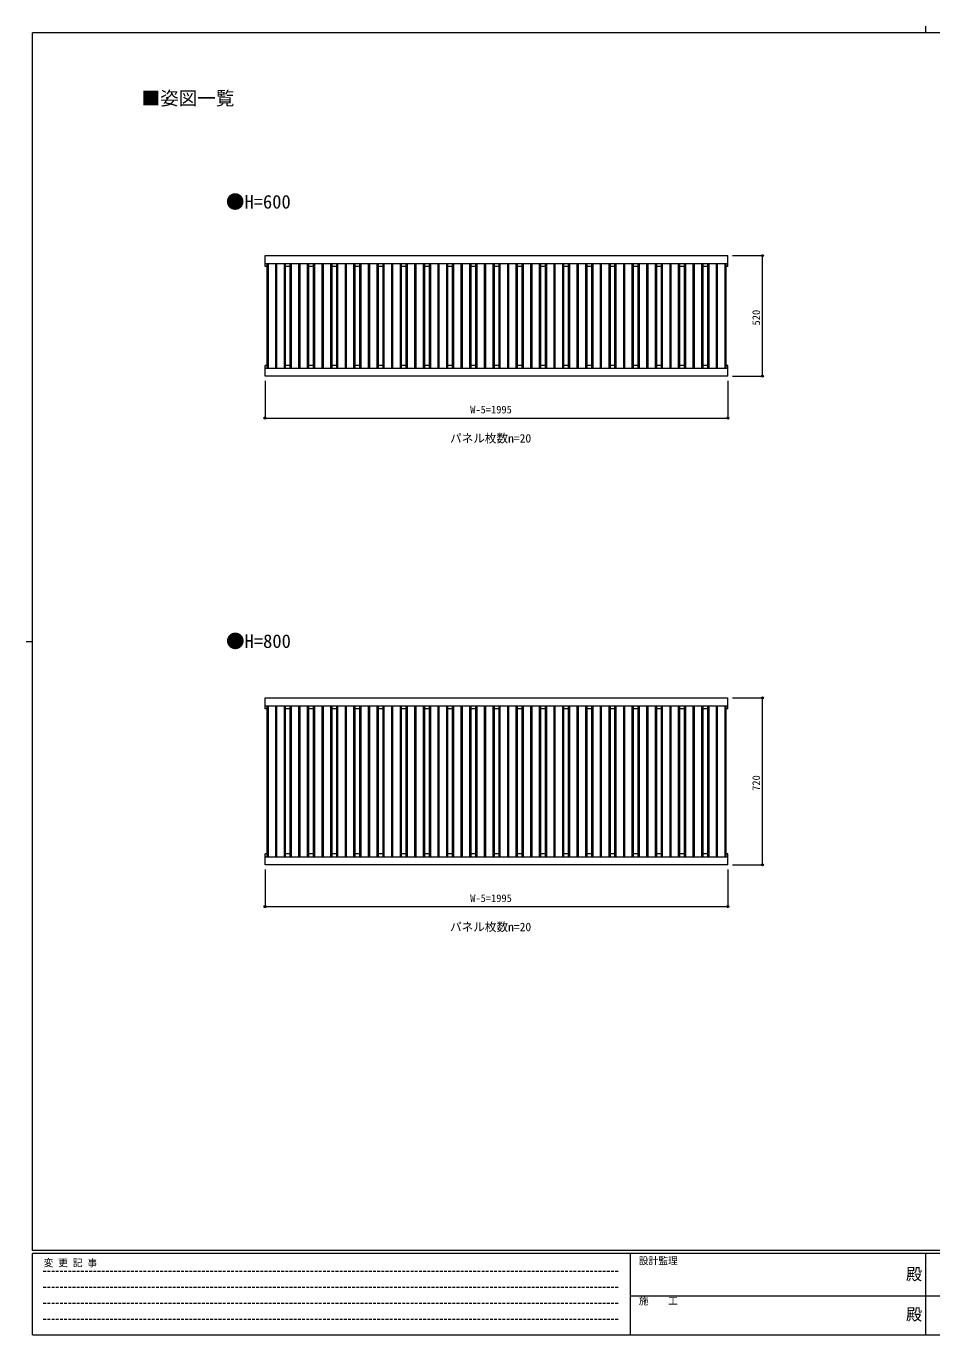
# Model space of a CAD drawing. Units: millimetres, scale not verified. Extents: x -3967 to 3967, y -2821 to 2821.
# Drawn here: x -3967 to -62, y -2821 to 2821 of the extents above; entities that cross this region are included whole.
import ezdxf
from ezdxf.enums import TextEntityAlignment as Align

# ---------------------------------------------------------------- set-up
doc = ezdxf.new("R2010")
doc.units = ezdxf.units.MM
doc.header["$LTSCALE"] = 10
doc.linetypes.add('DASHED1', pattern=[1.8, 1.2, -0.6])
doc.layers.add('0-0_0', color=3, linetype='Continuous')
for name, color, linetype, lineweight in [('0-1_USER1', 4, 'Continuous', 9), ('0-2_YKK_ZWAK', 6, 'Continuous', 9), ('0-3_YKK_11', 7, 'Continuous', 9)]:
    doc.layers.add(name, color=color, linetype=linetype, lineweight=lineweight)
doc.styles.add('ＭＳ ゴシック', font='')
doc.styles.get('ＭＳ ゴシック').set_extended_font_data('MS Gothic')

msp = doc.modelspace()

# ---------------------------------------------------------------- linework, layer by layer
at = {"layer": '0-1_USER1'}
for p, q in [((-2937.23, 1831.6), (-942.23, 1831.6)), ((-2937.23, 1784.6), (-2937.23, 1831.6)), ((-942.23, 1784.6), (-942.23, 1831.6)), ((-2937.23, 1797.6), (-942.23, 1797.6)), ((-2929.73, 1784.6), (-2937.23, 1784.6)), ((-2929.73, 1797.6), (-2929.73, 1345.6)), ((-2924.23, 1797.6), (-2924.23, 1345.6)), ((-2892.23, 1797.6), (-2892.23, 1345.6)), ((-2887.23, 1797.6), (-2887.23, 1345.6)), ((-2855.23, 1797.6), (-2855.23, 1345.6)), ((-2849.73, 1797.6), (-2849.73, 1345.6)), ((-2829.73, 1784.6), (-2849.73, 1784.6)), ((-2829.73, 1797.6), (-2829.73, 1345.6)), ((-2824.23, 1797.6), (-2824.23, 1345.6)), ((-2792.23, 1797.6), (-2792.23, 1345.6)), ((-2787.23, 1797.6), (-2787.23, 1345.6)), ((-2755.23, 1797.6), (-2755.23, 1345.6)), ((-2749.73, 1797.6), (-2749.73, 1345.6)), ((-2729.73, 1784.6), (-2749.73, 1784.6)), ((-2729.73, 1797.6), (-2729.73, 1345.6)), ((-2724.23, 1797.6), (-2724.23, 1345.6)), ((-2692.23, 1797.6), (-2692.23, 1345.6)), ((-2687.23, 1797.6), (-2687.23, 1345.6)), ((-2655.23, 1797.6), (-2655.23, 1345.6)), ((-2649.73, 1797.6), (-2649.73, 1345.6)), ((-2629.73, 1784.6), (-2649.73, 1784.6)), ((-2629.73, 1797.6), (-2629.73, 1345.6)), ((-2624.23, 1797.6), (-2624.23, 1345.6)), ((-2592.23, 1797.6), (-2592.23, 1345.6)), ((-2587.23, 1797.6), (-2587.23, 1345.6)), ((-2555.23, 1797.6), (-2555.23, 1345.6)), ((-2549.73, 1797.6), (-2549.73, 1345.6)), ((-2529.73, 1784.6), (-2549.73, 1784.6)), ((-2529.73, 1797.6), (-2529.73, 1345.6)), ((-2524.23, 1797.6), (-2524.23, 1345.6)), ((-2492.23, 1797.6), (-2492.23, 1345.6)), ((-2487.23, 1797.6), (-2487.23, 1345.6)), ((-2455.23, 1797.6), (-2455.23, 1345.6)), ((-2449.73, 1797.6), (-2449.73, 1345.6)), ((-2429.73, 1784.6), (-2449.73, 1784.6)), ((-2429.73, 1797.6), (-2429.73, 1345.6)), ((-2424.23, 1797.6), (-2424.23, 1345.6)), ((-2392.23, 1797.6), (-2392.23, 1345.6)), ((-2387.23, 1797.6), (-2387.23, 1345.6)), ((-2355.23, 1797.6), (-2355.23, 1345.6)), ((-2349.73, 1797.6), (-2349.73, 1345.6)), ((-2329.73, 1784.6), (-2349.73, 1784.6)), ((-2329.73, 1797.6), (-2329.73, 1345.6)), ((-2324.23, 1797.6), (-2324.23, 1345.6)), ((-2292.23, 1797.6), (-2292.23, 1345.6)), ((-2287.23, 1797.6), (-2287.23, 1345.6)), ((-2255.23, 1797.6), (-2255.23, 1345.6)), ((-2249.73, 1797.6), (-2249.73, 1345.6)), ((-2229.73, 1784.6), (-2249.73, 1784.6)), ((-2229.73, 1797.6), (-2229.73, 1345.6)), ((-2224.23, 1797.6), (-2224.23, 1345.6)), ((-2192.23, 1797.6), (-2192.23, 1345.6)), ((-2187.23, 1797.6), (-2187.23, 1345.6)), ((-2155.23, 1797.6), (-2155.23, 1345.6)), ((-2149.73, 1797.6), (-2149.73, 1345.6)), ((-2129.73, 1784.6), (-2149.73, 1784.6)), ((-2129.73, 1797.6), (-2129.73, 1345.6)), ((-2124.23, 1797.6), (-2124.23, 1345.6)), ((-2092.23, 1797.6), (-2092.23, 1345.6)), ((-2087.23, 1797.6), (-2087.23, 1345.6)), ((-2055.23, 1797.6), (-2055.23, 1345.6)), ((-2049.73, 1797.6), (-2049.73, 1345.6)), ((-2029.73, 1784.6), (-2049.73, 1784.6)), ((-2029.73, 1797.6), (-2029.73, 1345.6)), ((-2024.23, 1797.6), (-2024.23, 1345.6)), ((-1992.23, 1797.6), (-1992.23, 1345.6)), ((-1987.23, 1797.6), (-1987.23, 1345.6)), ((-1955.23, 1797.6), (-1955.23, 1345.6)), ((-1949.73, 1797.6), (-1949.73, 1345.6)), ((-1929.73, 1784.6), (-1949.73, 1784.6)), ((-1929.73, 1797.6), (-1929.73, 1345.6)), ((-1924.23, 1797.6), (-1924.23, 1345.6)), ((-1892.23, 1797.6), (-1892.23, 1345.6)), ((-1887.23, 1797.6), (-1887.23, 1345.6)), ((-1855.23, 1797.6), (-1855.23, 1345.6)), ((-1849.73, 1797.6), (-1849.73, 1345.6)), ((-1829.73, 1784.6), (-1849.73, 1784.6)), ((-1829.73, 1797.6), (-1829.73, 1345.6)), ((-1824.23, 1797.6), (-1824.23, 1345.6)), ((-1792.23, 1797.6), (-1792.23, 1345.6)), ((-1787.23, 1797.6), (-1787.23, 1345.6)), ((-1755.23, 1797.6), (-1755.23, 1345.6)), ((-1749.73, 1797.6), (-1749.73, 1345.6)), ((-1729.73, 1784.6), (-1749.73, 1784.6)), ((-1729.73, 1797.6), (-1729.73, 1345.6)), ((-1724.23, 1797.6), (-1724.23, 1345.6)), ((-1692.23, 1797.6), (-1692.23, 1345.6)), ((-1687.23, 1797.6), (-1687.23, 1345.6)), ((-1655.23, 1797.6), (-1655.23, 1345.6)), ((-1649.73, 1797.6), (-1649.73, 1345.6)), ((-1629.73, 1784.6), (-1649.73, 1784.6)), ((-1629.73, 1797.6), (-1629.73, 1345.6)), ((-1624.23, 1797.6), (-1624.23, 1345.6)), ((-1592.23, 1797.6), (-1592.23, 1345.6)), ((-1587.23, 1797.6), (-1587.23, 1345.6)), ((-1555.23, 1797.6), (-1555.23, 1345.6)), ((-1549.73, 1797.6), (-1549.73, 1345.6)), ((-1529.73, 1784.6), (-1549.73, 1784.6)), ((-1529.73, 1797.6), (-1529.73, 1345.6)), ((-1524.23, 1797.6), (-1524.23, 1345.6)), ((-1492.23, 1797.6), (-1492.23, 1345.6)), ((-1487.23, 1797.6), (-1487.23, 1345.6)), ((-1455.23, 1797.6), (-1455.23, 1345.6)), ((-1449.73, 1797.6), (-1449.73, 1345.6)), ((-1429.73, 1784.6), (-1449.73, 1784.6)), ((-1429.73, 1797.6), (-1429.73, 1345.6)), ((-1424.23, 1797.6), (-1424.23, 1345.6)), ((-1392.23, 1797.6), (-1392.23, 1345.6)), ((-1387.23, 1797.6), (-1387.23, 1345.6)), ((-1355.23, 1797.6), (-1355.23, 1345.6)), ((-1349.73, 1797.6), (-1349.73, 1345.6)), ((-1329.73, 1784.6), (-1349.73, 1784.6)), ((-1329.73, 1797.6), (-1329.73, 1345.6)), ((-1324.23, 1797.6), (-1324.23, 1345.6)), ((-1292.23, 1797.6), (-1292.23, 1345.6)), ((-1287.23, 1797.6), (-1287.23, 1345.6)), ((-1255.23, 1797.6), (-1255.23, 1345.6)), ((-1249.73, 1797.6), (-1249.73, 1345.6)), ((-1229.73, 1784.6), (-1249.73, 1784.6)), ((-1229.73, 1797.6), (-1229.73, 1345.6)), ((-1224.23, 1797.6), (-1224.23, 1345.6)), ((-1192.23, 1797.6), (-1192.23, 1345.6)), ((-1187.23, 1797.6), (-1187.23, 1345.6)), ((-1155.23, 1797.6), (-1155.23, 1345.6)), ((-1149.73, 1797.6), (-1149.73, 1345.6)), ((-1129.73, 1784.6), (-1149.73, 1784.6)), ((-1129.73, 1797.6), (-1129.73, 1345.6)), ((-1124.23, 1797.6), (-1124.23, 1345.6)), ((-1092.23, 1797.6), (-1092.23, 1345.6)), ((-1087.23, 1797.6), (-1087.23, 1345.6)), ((-1055.23, 1797.6), (-1055.23, 1345.6)), ((-1049.73, 1797.6), (-1049.73, 1345.6)), ((-1029.73, 1784.6), (-1049.73, 1784.6)), ((-1029.73, 1797.6), (-1029.73, 1345.6)), ((-1024.23, 1797.6), (-1024.23, 1345.6)), ((-992.23, 1797.6), (-992.23, 1345.6)), ((-987.23, 1797.6), (-987.23, 1345.6)), ((-955.23, 1797.6), (-955.23, 1345.6)), ((-949.73, 1797.6), (-949.73, 1345.6)), ((-942.23, 1784.6), (-949.73, 1784.6)), ((-2937.23, 1311.6), (-2937.23, 1358.6)), ((-2929.73, 1358.6), (-2937.23, 1358.6)), ((-2829.73, 1358.6), (-2849.73, 1358.6)), ((-2729.73, 1358.6), (-2749.73, 1358.6)), ((-2629.73, 1358.6), (-2649.73, 1358.6)), ((-2529.73, 1358.6), (-2549.73, 1358.6)), ((-2429.73, 1358.6), (-2449.73, 1358.6)), ((-2329.73, 1358.6), (-2349.73, 1358.6)), ((-2229.73, 1358.6), (-2249.73, 1358.6)), ((-2129.73, 1358.6), (-2149.73, 1358.6)), ((-2029.73, 1358.6), (-2049.73, 1358.6)), ((-1929.73, 1358.6), (-1949.73, 1358.6)), ((-1829.73, 1358.6), (-1849.73, 1358.6)), ((-1729.73, 1358.6), (-1749.73, 1358.6)), ((-1629.73, 1358.6), (-1649.73, 1358.6)), ((-1529.73, 1358.6), (-1549.73, 1358.6)), ((-1429.73, 1358.6), (-1449.73, 1358.6)), ((-1329.73, 1358.6), (-1349.73, 1358.6)), ((-1229.73, 1358.6), (-1249.73, 1358.6)), ((-1129.73, 1358.6), (-1149.73, 1358.6)), ((-1029.73, 1358.6), (-1049.73, 1358.6)), ((-942.23, 1358.6), (-949.73, 1358.6)), ((-942.23, 1311.6), (-942.23, 1358.6)), ((-942.23, 1345.6), (-2937.23, 1345.6)), ((-942.23, 1311.6), (-2937.23, 1311.6)), ((-2937.23, -74.96), (-942.23, -74.96)), ((-2937.23, -121.96), (-2937.23, -74.96)), ((-2937.23, -108.96), (-942.23, -108.96)), ((-2929.73, -108.96), (-2929.73, -760.96)), ((-2924.23, -108.96), (-2924.23, -760.96)), ((-2892.23, -108.96), (-2892.23, -760.96)), ((-2887.23, -108.96), (-2887.23, -760.96)), ((-2855.23, -108.96), (-2855.23, -760.96)), ((-2849.73, -108.96), (-2849.73, -760.96)), ((-2829.73, -108.96), (-2829.73, -760.96)), ((-2824.23, -108.96), (-2824.23, -760.96)), ((-2792.23, -108.96), (-2792.23, -760.96)), ((-2787.23, -108.96), (-2787.23, -760.96)), ((-2755.23, -108.96), (-2755.23, -760.96)), ((-2749.73, -108.96), (-2749.73, -760.96)), ((-2729.73, -108.96), (-2729.73, -760.96)), ((-2724.23, -108.96), (-2724.23, -760.96)), ((-2692.23, -108.96), (-2692.23, -760.96)), ((-2687.23, -108.96), (-2687.23, -760.96)), ((-2655.23, -108.96), (-2655.23, -760.96)), ((-2649.73, -108.96), (-2649.73, -760.96)), ((-2629.73, -108.96), (-2629.73, -760.96)), ((-2624.23, -108.96), (-2624.23, -760.96)), ((-2592.23, -108.96), (-2592.23, -760.96)), ((-2587.23, -108.96), (-2587.23, -760.96)), ((-2555.23, -108.96), (-2555.23, -760.96)), ((-2549.73, -108.96), (-2549.73, -760.96)), ((-2529.73, -108.96), (-2529.73, -760.96)), ((-2524.23, -108.96), (-2524.23, -760.96)), ((-2492.23, -108.96), (-2492.23, -760.96)), ((-2487.23, -108.96), (-2487.23, -760.96)), ((-2455.23, -108.96), (-2455.23, -760.96)), ((-2449.73, -108.96), (-2449.73, -760.96)), ((-2429.73, -108.96), (-2429.73, -760.96)), ((-2424.23, -108.96), (-2424.23, -760.96)), ((-2392.23, -108.96), (-2392.23, -760.96)), ((-2387.23, -108.96), (-2387.23, -760.96)), ((-2355.23, -108.96), (-2355.23, -760.96)), ((-2349.73, -108.96), (-2349.73, -760.96)), ((-2329.73, -108.96), (-2329.73, -760.96)), ((-2324.23, -108.96), (-2324.23, -760.96)), ((-2292.23, -108.96), (-2292.23, -760.96)), ((-2287.23, -108.96), (-2287.23, -760.96)), ((-2255.23, -108.96), (-2255.23, -760.96)), ((-2249.73, -108.96), (-2249.73, -760.96)), ((-2229.73, -108.96), (-2229.73, -760.96)), ((-2224.23, -108.96), (-2224.23, -760.96)), ((-2192.23, -108.96), (-2192.23, -760.96)), ((-2187.23, -108.96), (-2187.23, -760.96)), ((-2155.23, -108.96), (-2155.23, -760.96)), ((-2149.73, -108.96), (-2149.73, -760.96)), ((-2129.73, -108.96), (-2129.73, -760.96)), ((-2124.23, -108.96), (-2124.23, -760.96)), ((-2092.23, -108.96), (-2092.23, -760.96)), ((-2087.23, -108.96), (-2087.23, -760.96)), ((-2055.23, -108.96), (-2055.23, -760.96)), ((-2049.73, -108.96), (-2049.73, -760.96)), ((-2029.73, -108.96), (-2029.73, -760.96)), ((-2024.23, -108.96), (-2024.23, -760.96)), ((-1992.23, -108.96), (-1992.23, -760.96)), ((-1987.23, -108.96), (-1987.23, -760.96)), ((-1955.23, -108.96), (-1955.23, -760.96)), ((-1949.73, -108.96), (-1949.73, -760.96)), ((-1929.73, -108.96), (-1929.73, -760.96)), ((-1924.23, -108.96), (-1924.23, -760.96)), ((-1892.23, -108.96), (-1892.23, -760.96)), ((-1887.23, -108.96), (-1887.23, -760.96)), ((-1855.23, -108.96), (-1855.23, -760.96)), ((-1849.73, -108.96), (-1849.73, -760.96)), ((-1829.73, -108.96), (-1829.73, -760.96)), ((-1824.23, -108.96), (-1824.23, -760.96)), ((-1792.23, -108.96), (-1792.23, -760.96)), ((-1787.23, -108.96), (-1787.23, -760.96)), ((-1755.23, -108.96), (-1755.23, -760.96)), ((-1749.73, -108.96), (-1749.73, -760.96)), ((-1729.73, -108.96), (-1729.73, -760.96)), ((-1724.23, -108.96), (-1724.23, -760.96)), ((-1692.23, -108.96), (-1692.23, -760.96)), ((-1687.23, -108.96), (-1687.23, -760.96)), ((-1655.23, -108.96), (-1655.23, -760.96)), ((-1649.73, -108.96), (-1649.73, -760.96)), ((-1629.73, -108.96), (-1629.73, -760.96)), ((-1624.23, -108.96), (-1624.23, -760.96)), ((-1592.23, -108.96), (-1592.23, -760.96)), ((-1587.23, -108.96), (-1587.23, -760.96)), ((-1555.23, -108.96), (-1555.23, -760.96)), ((-1549.73, -108.96), (-1549.73, -760.96)), ((-1529.73, -108.96), (-1529.73, -760.96)), ((-1524.23, -108.96), (-1524.23, -760.96)), ((-1492.23, -108.96), (-1492.23, -760.96)), ((-1487.23, -108.96), (-1487.23, -760.96)), ((-1455.23, -108.96), (-1455.23, -760.96)), ((-1449.73, -108.96), (-1449.73, -760.96)), ((-1429.73, -108.96), (-1429.73, -760.96)), ((-1424.23, -108.96), (-1424.23, -760.96)), ((-1392.23, -108.96), (-1392.23, -760.96)), ((-1387.23, -108.96), (-1387.23, -760.96)), ((-1355.23, -108.96), (-1355.23, -760.96)), ((-1349.73, -108.96), (-1349.73, -760.96)), ((-1329.73, -108.96), (-1329.73, -760.96)), ((-1324.23, -108.96), (-1324.23, -760.96)), ((-1292.23, -108.96), (-1292.23, -760.96)), ((-1287.23, -108.96), (-1287.23, -760.96)), ((-1255.23, -108.96), (-1255.23, -760.96)), ((-1249.73, -108.96), (-1249.73, -760.96)), ((-1229.73, -108.96), (-1229.73, -760.96)), ((-1224.23, -108.96), (-1224.23, -760.96)), ((-1192.23, -108.96), (-1192.23, -760.96)), ((-1187.23, -108.96), (-1187.23, -760.96)), ((-1155.23, -108.96), (-1155.23, -760.96)), ((-1149.73, -108.96), (-1149.73, -760.96)), ((-1129.73, -108.96), (-1129.73, -760.96)), ((-1124.23, -108.96), (-1124.23, -760.96)), ((-1092.23, -108.96), (-1092.23, -760.96)), ((-1087.23, -108.96), (-1087.23, -760.96)), ((-1055.23, -108.96), (-1055.23, -760.96)), ((-1049.73, -108.96), (-1049.73, -760.96)), ((-1029.73, -108.96), (-1029.73, -760.96)), ((-1024.23, -108.96), (-1024.23, -760.96)), ((-992.23, -108.96), (-992.23, -760.96)), ((-987.23, -108.96), (-987.23, -760.96)), ((-955.23, -108.96), (-955.23, -760.96)), ((-949.73, -108.96), (-949.73, -760.96)), ((-942.23, -121.96), (-942.23, -74.96)), ((-2929.73, -121.96), (-2937.23, -121.96)), ((-2829.73, -121.96), (-2849.73, -121.96)), ((-2729.73, -121.96), (-2749.73, -121.96)), ((-2629.73, -121.96), (-2649.73, -121.96)), ((-2529.73, -121.96), (-2549.73, -121.96)), ((-2429.73, -121.96), (-2449.73, -121.96)), ((-2329.73, -121.96), (-2349.73, -121.96)), ((-2229.73, -121.96), (-2249.73, -121.96)), ((-2129.73, -121.96), (-2149.73, -121.96)), ((-2029.73, -121.96), (-2049.73, -121.96)), ((-1929.73, -121.96), (-1949.73, -121.96)), ((-1829.73, -121.96), (-1849.73, -121.96)), ((-1729.73, -121.96), (-1749.73, -121.96)), ((-1629.73, -121.96), (-1649.73, -121.96)), ((-1529.73, -121.96), (-1549.73, -121.96)), ((-1429.73, -121.96), (-1449.73, -121.96)), ((-1329.73, -121.96), (-1349.73, -121.96)), ((-1229.73, -121.96), (-1249.73, -121.96)), ((-1129.73, -121.96), (-1149.73, -121.96)), ((-1029.73, -121.96), (-1049.73, -121.96)), ((-942.23, -121.96), (-949.73, -121.96)), ((-2937.23, -794.96), (-2937.23, -747.96)), ((-2929.73, -747.96), (-2937.23, -747.96)), ((-942.23, -760.96), (-2937.23, -760.96)), ((-2829.73, -747.96), (-2849.73, -747.96)), ((-2729.73, -747.96), (-2749.73, -747.96)), ((-2629.73, -747.96), (-2649.73, -747.96)), ((-2529.73, -747.96), (-2549.73, -747.96)), ((-2429.73, -747.96), (-2449.73, -747.96)), ((-2329.73, -747.96), (-2349.73, -747.96)), ((-2229.73, -747.96), (-2249.73, -747.96)), ((-2129.73, -747.96), (-2149.73, -747.96)), ((-2029.73, -747.96), (-2049.73, -747.96)), ((-1929.73, -747.96), (-1949.73, -747.96)), ((-1829.73, -747.96), (-1849.73, -747.96)), ((-1729.73, -747.96), (-1749.73, -747.96)), ((-1629.73, -747.96), (-1649.73, -747.96)), ((-1529.73, -747.96), (-1549.73, -747.96)), ((-1429.73, -747.96), (-1449.73, -747.96)), ((-1329.73, -747.96), (-1349.73, -747.96)), ((-1229.73, -747.96), (-1249.73, -747.96)), ((-1129.73, -747.96), (-1149.73, -747.96)), ((-1029.73, -747.96), (-1049.73, -747.96)), ((-942.23, -747.96), (-949.73, -747.96)), ((-942.23, -794.96), (-942.23, -747.96)), ((-942.23, -794.96), (-2937.23, -794.96))]:
    msp.add_line(p, q, dxfattribs=at)
at = {"layer": '0-2_YKK_ZWAK'}
for p, q in [((-922.23, 1831.6), (-791.23, 1831.6)), ((-792.23, 1311.6), (-792.23, 1831.6)), ((-922.23, 1311.6), (-791.23, 1311.6)), ((-2937.23, 1291.6), (-2937.23, 1130.6)), ((-942.23, 1291.6), (-942.23, 1130.6)), ((-2937.23, 1131.6), (-942.23, 1131.6)), ((-922.23, -74.96), (-791.23, -74.96)), ((-792.23, -794.96), (-792.23, -74.96)), ((-2937.23, -814.96), (-2937.23, -975.96)), ((-942.23, -814.96), (-942.23, -975.96)), ((-922.23, -794.96), (-791.23, -794.96)), ((-2937.23, -974.96), (-942.23, -974.96))]:
    msp.add_line(p, q, dxfattribs=at)
for centre in [(-792.23, 1831.6), (-792.23, 1311.6), (-2937.23, 1131.6), (-942.23, 1131.6), (-792.23, -74.96), (-792.23, -794.96), (-2937.23, -974.96), (-942.23, -974.96)]:
    msp.add_circle(centre, 4.25, dxfattribs=at)
at = {"layer": '0-3_YKK_11'}
for p, q in [((-88.94, 2821), (-88.94, 2793)), ((3760.92, 2793), (-3939.08, 2793)), ((-3939.08, -2457), (-3939.08, 2793)), ((-3967.08, 168), (-3939.08, 168)), ((3760.92, -2457), (-3939.08, -2457)), ((3382.92, -2471), (-3939.08, -2471)), ((-3939.08, -2821), (-3939.08, -2471)), ((-1363.08, -2471), (-1363.08, -2821)), ((-89.08, -2471), (-89.08, -2821)), ((-1363.08, -2652.99), (-75.08, -2652.99)), ((-75.08, -2652.99), (1212.92, -2652.99)), ((-3939.08, -2821), (3382.92, -2821))]:
    msp.add_line(p, q, dxfattribs=at)
at = {"layer": '0-3_YKK_11', "linetype": 'DASHED1'}
for p, q in [((-3893.1, -2546.12), (-1411.17, -2546.12)), ((-3893.1, -2615.41), (-1411.17, -2615.41)), ((-3893.1, -2684.7), (-1411.17, -2684.7)), ((-3893.1, -2753.98), (-1411.17, -2753.98))]:
    msp.add_line(p, q, dxfattribs=at)

# ---------------------------------------------------------------- texts
at = {"layer": '0-0_0', "style": 'ＭＳ ゴシック'}
for s, height, p in [('■姿図一覧', 58.65, (-3469.31, 2463.26)), ('●H=600', 58.65, (-3105.95, 2017.04)), ('パネル枚数n=20', 36.66, (-2139.33, 1014.75)), ('●H=800', 58.65, (-3105.27, 122.82)), ('パネル枚数n=20', 36.66, (-2139.33, -1091.81))]:
    msp.add_text(s, height=height, dxfattribs=at).set_placement(p, align=Align.BOTTOM_LEFT)
at = {"layer": '0-2_YKK_ZWAK', "style": 'ＭＳ ゴシック'}
for s, p in [('520', (-793.23, 1530.8)), ('720', (-793.23, -475.76))]:
    msp.add_text(s, height=32.99, rotation=90, dxfattribs=at).set_placement(p, align=Align.BOTTOM_LEFT)
for p in [(-2052.53, 1141.6), (-2052.53, -964.96)]:
    msp.add_text('W-5=1995', height=32.99, dxfattribs=at).set_placement(p, align=Align.BOTTOM_LEFT)
at = {"layer": '0-3_YKK_11', "style": 'ＭＳ ゴシック'}
for s, height, p in [('設計監理', 30.79, (-1325.39, -2526.33)), ('変 更 記 事', 30.79, (-3891.94, -2535.47)), ('殿', 51.32, (-173.9, -2600.56)), ('施\u3000\u3000工', 30.79, (-1325.39, -2699.54)), ('殿', 51.32, (-173.9, -2773.78))]:
    msp.add_text(s, height=height, dxfattribs=at).set_placement(p, align=Align.BOTTOM_LEFT)

doc.saveas('drawing.dxf')
